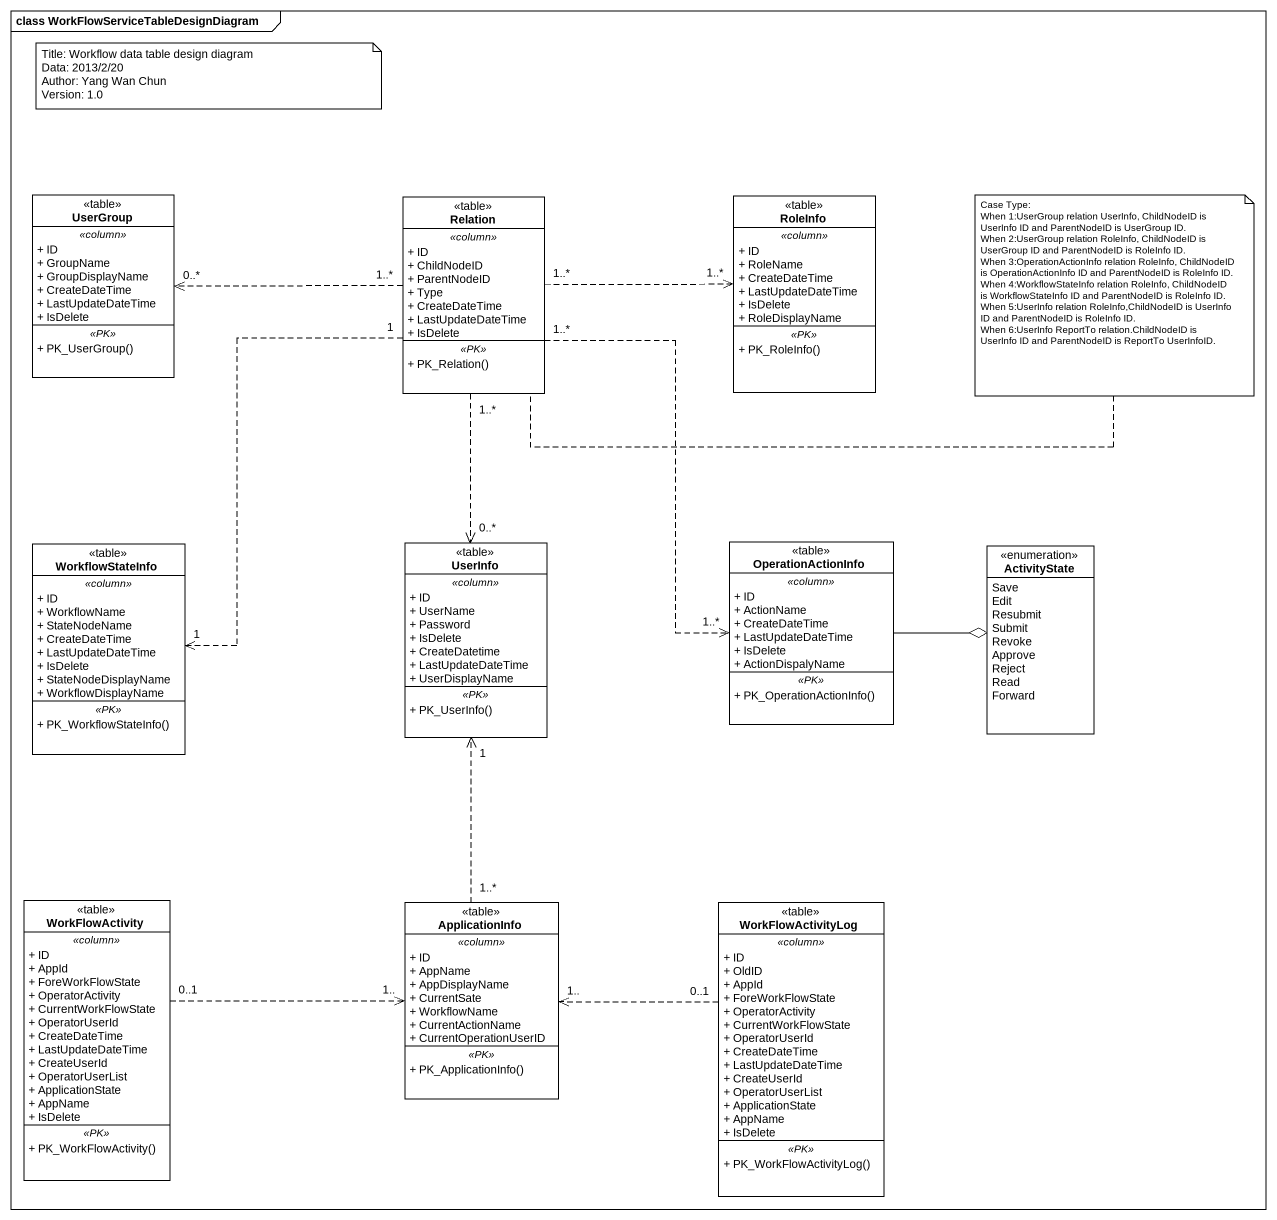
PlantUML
@startuml
mainframe class WorkFlowServiceTableDesignDiagram
hide circle
hide empty members
skinparam classAttributeIconSize 0
class UserGroup <<table>> {
  .. <<column>> ..
  + ID
  + GroupName
  + GroupDisplayName
  + CreateDateTime
  + LastUpdateDateTime
  + IsDelete
  .. <<PK>> ..
  + PK_UserGroup()
}
class Relation <<table>> {
  .. <<column>> ..
  + ID
  + ChildNodeID
  + ParentNodeID
  + Type
  + CreateDateTime
  + LastUpdateDateTime
  + IsDelete
  .. <<PK>> ..
  + PK_Relation()
}
class RoleInfo <<table>> {
  .. <<column>> ..
  + ID
  + RoleName
  + CreateDateTime
  + LastUpdateDateTime
  + IsDelete
  + RoleDisplayName
  .. <<PK>> ..
  + PK_RoleInfo()
}
class WorkflowStateInfo <<table>> {
  .. <<column>> ..
  + ID
  + WorkflowName
  + StateNodeName
  + CreateDateTime
  + LastUpdateDateTime
  + IsDelete
  + StateNodeDisplayName
  + WorkflowDisplayName
  .. <<PK>> ..
  + PK_WorkflowStateInfo()
}
class UserInfo <<table>> {
  .. <<column>> ..
  + ID
  + UserName
  + Password
  + IsDelete
  + CreateDatetime
  + LastUpdateDateTime
  + UserDisplayName
  .. <<PK>> ..
  + PK_UserInfo()
}
class OperationActionInfo <<table>> {
  .. <<column>> ..
  + ID
  + ActionName
  + CreateDateTime
  + LastUpdateDateTime
  + IsDelete
  + ActionDispalyName
  .. <<PK>> ..
  + PK_OperationActionInfo()
}
enum ActivityState {
  Save
  Edit
  Resubmit
  Submit
  Revoke
  Approve
  Reject
  Read
  Forward
}
class WorkFlowActivity <<table>> {
  .. <<column>> ..
  + ID
  + AppId
  + ForeWorkFlowState
  + OperatorActivity
  + CurrentWorkFlowState
  + OperatorUserId
  + CreateDateTime
  + LastUpdateDateTime
  + CreateUserId
  + OperatorUserList
  + ApplicationState
  + AppName
  + IsDelete
  .. <<PK>> ..
  + PK_WorkFlowActivity()
}
class ApplicationInfo <<table>> {
  .. <<column>> ..
  + ID
  + AppName
  + AppDisplayName
  + CurrentSate
  + WorkflowName
  + CurrentActionName
  + CurrentOperationUserID
  .. <<PK>> ..
  + PK_ApplicationInfo()
}
class WorkFlowActivityLog <<table>> {
  .. <<column>> ..
  + ID
  + OldID
  + AppId
  + ForeWorkFlowState
  + OperatorActivity
  + CurrentWorkFlowState
  + OperatorUserId
  + CreateDateTime
  + LastUpdateDateTime
  + CreateUserId
  + OperatorUserList
  + ApplicationState
  + AppName
  + IsDelete
  .. <<PK>> ..
  + PK_WorkFlowActivityLog()
}
Relation "1..*" .left.> "0..*" UserGroup
Relation "1..*" .right.> "1..*" RoleInfo
Relation "1" ..> "1" WorkflowStateInfo
Relation "1..*" ..> "0..*" UserInfo
Relation "1..*" ..> "1..*" OperationActionInfo
OperationActionInfo -right-o ActivityState
WorkFlowActivity "0..1" .right.> "1.." ApplicationInfo
ApplicationInfo "1..*" .up.> "1" UserInfo
WorkFlowActivityLog "0..1" .left.> "1.." ApplicationInfo
note as N1
  Title: Workflow data table design diagram
  Data: 2013/2/20
  Author: Yang Wan Chun
  Version: 1.0
end note
note right of Relation
  Case Type:
  When 1:UserGroup relation UserInfo, ChildNodeID is UserInfo ID and ParentNodeID is UserGroup ID.
  When 2:UserGroup relation RoleInfo, ChildNodeID is UserGroup ID and ParentNodeID is RoleInfo ID.
  When 3:OperationActionInfo relation RoleInfo, ChildNodeID is OperationActionInfo ID and ParentNodeID is RoleInfo ID.
  When 4:WorkflowStateInfo relation RoleInfo, ChildNodeID is WorkflowStateInfo ID and ParentNodeID is RoleInfo ID.
  When 5:UserInfo relation RoleInfo,ChildNodeID is UserInfo ID and ParentNodeID is RoleInfo ID.
  When 6:UserInfo ReportTo relation.ChildNodeID is UserInfo ID and ParentNodeID is ReportTo UserInfoID.
end note
@enduml
